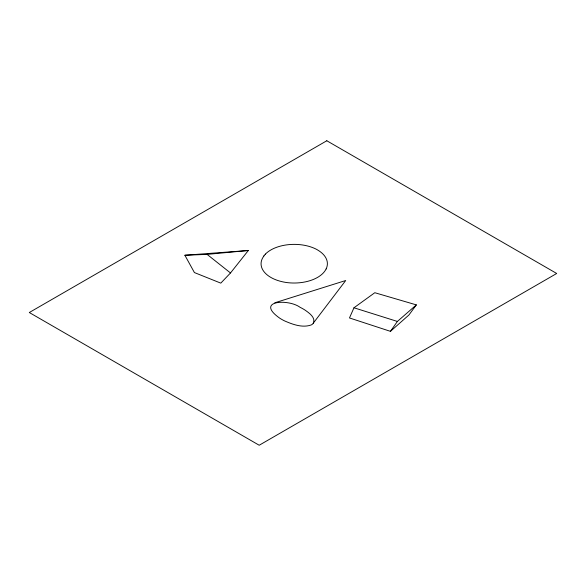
<?xml version="1.0" encoding="UTF-8"?>
<svg xmlns="http://www.w3.org/2000/svg" width="586" height="586" viewBox="0 0 586 586"><rect width="100%" height="100%" fill="white"/><g stroke="black" fill="none" stroke-linecap="round" stroke-linejoin="round"><path stroke-width="0.88" d="M353.966 307.782L349.476 317.956L390.452 331.346L408.911 315.004L416.353 304.888L374.806 292.714L353.966 307.782L397.389 321.443L416.353 304.888M313.254 323.347C316.088 317.59 308.903 312.814 304.859 309.979A50.594 29.212 0 0 0 300.061 307.306C288.407 298.648 254.61 300.501 279.786 318.213A50.572 29.197 0 0 0 284.723 320.967C292.773 324.461 302.325 328.021 311.056 325.01A7.354 4.248 0 0 0 312.675 323.977L345.711 280.518L274.79 302.794M390.452 331.346L397.389 321.443M263.846 255.892L265.392 254.112M230.496 272.966L248.339 250.493L184.883 255.254L194.405 272.563L220.797 283.133L230.496 272.966L207.085 254.383L184.883 255.254M207.085 254.383L248.339 250.493M263.978 255.921A33.395 19.279 0 0 0 287.829 282.686A32.948 19.023 0 0 0 302.127 282.445L303.519 282.225A33.153 19.14 0 0 0 317.495 277.442A33.358 19.257 0 0 0 319.114 276.445A33.578 19.382 0 0 0 326.124 268.93M265.399 254.112A33.102 19.111 0 0 1 316.931 249.563L318.777 250.713A33.358 19.257 0 0 1 319.692 251.321L319.985 251.526A33.578 19.382 0 0 1 326.937 266.806A33.673 19.441 0 0 1 326.124 268.981M326.805 140.757L29.3 312.521L259.195 445.243L556.7 273.479L326.805 140.757"/></g></svg>
